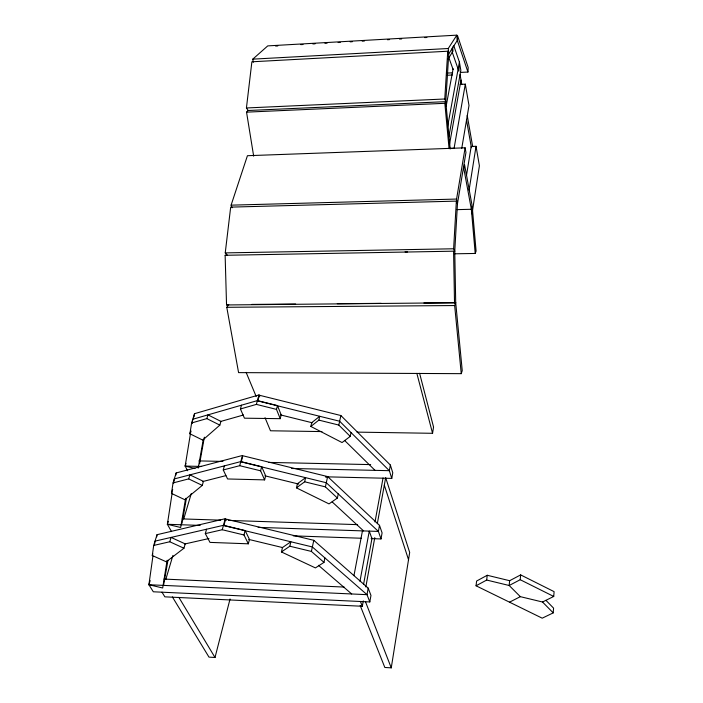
<?xml version="1.0" encoding="UTF-8"?>
<svg xmlns="http://www.w3.org/2000/svg" width="703" height="703" viewBox="0 0 703 703"><rect width="100%" height="100%" fill="white"/><g stroke="black" fill="none" stroke-linecap="round" stroke-linejoin="round"><path stroke-width="1.05" d="M467.934 72.049L468.189 67.55L457.574 35.748L457.301 40.414L467.934 72.049L460.298 72.427M454.525 303.107L453.576 251.279L454.762 251.164L453.62 248.783L456.361 201.111L230.681 207.121L225.241 252.895L227.35 255.154L225.136 255.286L226.542 304.961L455.711 302.738L454.762 251.164L457.477 203.677L465.957 152.437L465.114 147.815L247.43 155.706L231.102 205.153L232.087 207.798M450.184 148.974L445.781 101.654L444.762 98.991L447.749 51.222L251.885 61.794L246.428 107.972L248.185 110.503L445.781 101.654L448.742 54.043L447.749 51.222M476.045 585.792L486.687 580.054L509.174 585.494L520.343 596.662L542.523 602.014L553.736 596.452L554.096 591.645L520.659 574.896L509.649 580.704L487.223 575.274L476.608 581.038L476.045 585.792L542.224 618.183L553.217 612.875L553.569 608.121L545.95 600.344M509.649 580.704L509.174 585.494L520.211 579.711L520.659 574.896M486.687 580.054L487.223 575.274M153.693 545.44L169.757 541.758L171.057 537.417L185.205 543.894L183.94 548.235L166.26 561.794L152.287 555.519L153.693 545.44L157.024 534.693L225.25 518.717L226.155 520.501M369.813 601.935L367.01 594.668L312.36 546.96L223.87 525.598L225.672 519.007L313.802 540.317L368.187 588.13L370.964 595.423L369.813 601.935L153.324 591.785L148.904 584.729L152.938 556.011M154.607 544.157L155.029 541.125L223.457 525.317L245.136 530.545L249.46 539.394L248.335 543.814L209.995 542.391L205.32 533.612L206.559 529.218M156.725 536.828L157.024 534.693M173.061 482.935L188.685 478.892L189.898 474.859L203.439 481.37L202.271 485.395L184.854 499.719L171.47 493.409L173.061 482.935L176.154 472.952L242.473 455.482L239.688 465.694L223.255 469.947L227.587 478.971L264.618 479.885L265.664 475.799L261.657 466.704L240.804 461.59L174.3 478.928L173.659 483.128M171.506 531.573L167.376 524.289L172.156 492.97M175.82 475.123L176.154 472.952M472.012 213.888L479.402 165.794L476.036 146.303L471.186 146.479L466.502 175.328M457.126 209.635L471.353 209.274L472.003 205.083L464.604 164.862L463.918 169.063L471.353 209.274L475.21 253.458L454.402 253.809M357.001 432.125L432.565 433.303L433.549 427.037L419.603 373.311M167.103 560.309L162.692 587.998L148.904 584.729L150.178 580.573M469.086 190.153L476.036 146.303M167.973 560.361L163.614 584.878M360.173 605.45L384.831 667.472L391.255 667.85L409.682 552.461L385.675 477.645L377.3 523.735M191.638 422.96L206.831 418.61L207.956 414.867L220.935 421.387L219.846 425.122L202.719 440.096L189.889 433.769L191.638 422.96L194.511 413.698L258.959 394.937L259.732 396.808M187.578 470.738L185.17 466.071L190.891 430.948M192.086 423.575L192.789 419.243L257.412 400.596L277.465 405.587L281.182 414.875L280.216 418.672L244.451 418.188L240.426 408.97L241.489 405.192M193.984 416.897L194.511 413.698M456.361 201.111L457.477 203.677L456.572 199.054L465.114 147.815M185.618 498.33L180.671 527.496L167.376 524.289L168.263 521.389M461.757 148.298L468.998 105.503L465.307 84.149L460.237 84.395M182.578 520.615L186.365 498.418M465.307 84.149L454.085 148.298L449.832 148.447M198.184 468.145L203.281 439.489M381.008 538.946L382.089 532.892L379.497 525.352L327.633 476.581L242.869 455.772L241.208 461.88L326.297 482.741L378.399 531.424L381.008 538.946L371.14 538.595M391.773 478.4L392.775 472.768L390.358 465.035L340.876 415.535L259.337 395.227L257.79 400.895L339.637 421.238L389.339 470.685L391.773 478.4L326.016 476.819M199.608 463.778L204.362 437.169M449.533 144.212L461.019 80.054M161.998 592.19L164.862 596.838L362.317 606.267L363.293 600.907M365.824 586.97L374.778 537.637M448.786 137.094L460.843 70.309L459.41 62.084L453.813 45.792M368.187 588.13L367.01 594.668L148.904 584.729M379.497 525.352L378.399 531.424L258.124 527.364M390.358 465.035L389.339 470.685L291.648 468.479M363.565 584.36L372.036 538.103M374.989 521.986L383.056 477.935M447.468 127.348L459.41 62.084L458.874 71.214L452.275 52.312L452.205 48.094M359.962 581.302L369.268 531.116L371.949 538.621M446.141 106.179L453.136 68.762M353.952 575.669L362.44 530.888M281.428 551.96L289.821 546.222L290.84 541.767L282.465 547.532L281.428 551.96L315.41 567.91L323.995 562.374L324.918 557.927M296.455 487.856L304.654 481.792L305.603 477.662L297.413 483.752L296.455 487.856L329.013 503.902L337.396 498.032L338.257 493.919M310.84 426.457L318.854 420.113L319.733 416.29L311.737 422.652L310.84 426.457L342.062 442.547L350.243 436.396L351.034 432.573M323.995 562.374L311.394 551.424L313.802 540.317M337.396 498.032L325.401 486.871L327.633 476.581L325.665 477.056M350.243 436.396L338.811 425.069L340.876 415.535M172.376 596.909L208.993 657.129L215.013 657.49L230.057 598.974M248.335 543.814L243.994 534.983L245.136 530.545M264.618 479.885L260.593 470.808L261.657 466.704M280.216 418.672L276.481 409.392L277.465 405.587M205.32 533.612L222.253 529.737L225.25 518.717M240.426 408.97L256.384 404.392L258.959 394.937M223.255 469.947L224.398 465.869M181.822 523.612L182.402 521.67M165.741 579.597L172.912 555.449M183.817 518.709L191.295 493.506M195.03 468.479L185.17 466.071L185.996 463.365M152.287 555.519L152.823 553.806M171.47 493.409L172.701 489.429M189.889 433.769L190.75 430.992M228.747 304.592L226.779 307.299L238.581 372.616L461.247 373.662L462.24 370.622L455.711 302.738L423.909 302.993M475.21 253.458L476.089 251.085L472.258 207.051L471.353 209.274M461.247 373.662L454.665 305.55L455.711 302.738M449.068 148.632L444.841 103.315L445.781 101.654M447.916 59.298L452.996 51.161L452.627 46.978M456.836 35.15L457.301 40.414L448.742 53.938L448.259 48.507L456.836 35.15L267.755 45.888L252.781 59.149L253.273 62.286M253.669 156.18L246.542 112.146L248.185 110.503M509.526 602.172L520.343 596.662M220.338 421.554L243.449 415.007M202.499 481.608L225.883 475.632M184.652 544.017L208.958 538.524M226.542 304.961L228.009 304.715M405.332 251.973L407.432 251.797L405.148 251.85M275.602 46.064L277.799 45.932M300.822 44.632L303.011 44.509M312.879 43.946L315.067 43.823M324.935 43.261L327.132 43.138M338.09 42.523L340.278 42.4M350.147 41.837L352.344 41.714M362.203 41.152L364.4 41.029M387.423 39.728L389.611 39.596M399.48 39.043L401.668 38.92M424.691 37.611L426.879 37.487M252.781 59.149L448.259 48.507M447.205 73.086L452.662 72.813M446.906 75.274L452.389 75.001M246.428 107.972L444.762 98.991M246.542 112.146L444.841 103.315M231.102 205.153L456.572 199.054M225.241 252.895L453.62 248.783M225.136 255.286L454.762 251.164M251.771 304.408L295.629 304.048M337.291 303.705L381.149 303.344M226.779 307.299L454.665 305.55M321.956 431.58L270.479 430.781L265.022 417.687M198.861 460.904L222.939 461.423M268.898 462.416L370.666 464.604M185.17 466.071L201.638 466.44M182.297 518.911L220.645 520.158M228.308 520.413L357.59 524.64M167.376 524.289L200.179 525.405M293.256 535.853L361.263 538.243M163.922 579.07L344.162 587.067M222.253 529.737L243.994 534.983M289.821 546.222L311.394 551.424M248.713 539.403L282.615 547.575M239.688 465.694L260.593 470.808M304.654 481.792L325.401 486.871M264.917 475.808L298.854 484.112M256.384 404.392L276.481 409.392M318.854 420.113L338.811 425.069M280.444 414.884L312.343 422.802M169.757 541.758L183.94 548.235M188.685 478.892L202.271 485.395M520.211 579.711L553.736 596.452M206.831 418.61L219.846 425.122M318.441 565.3L351.685 593.965M332.185 501.933L363.592 530.923M344.575 440.421L375.033 470.36M542.523 602.014L553.217 612.875M178.852 597.33L215.013 657.49M246.12 372.362L256.2 396.536M360.428 601.496L362.317 606.267M365.472 601.706L391.255 667.85M448.83 57.558L453.084 69.483M384.313 485.14L408.522 559.702M416.853 373.363L432.565 433.303M466.484 119.809L471.405 147.709M460.07 74.615L461.766 84.342M467.223 115.459L472.671 146.584"/></g></svg>
